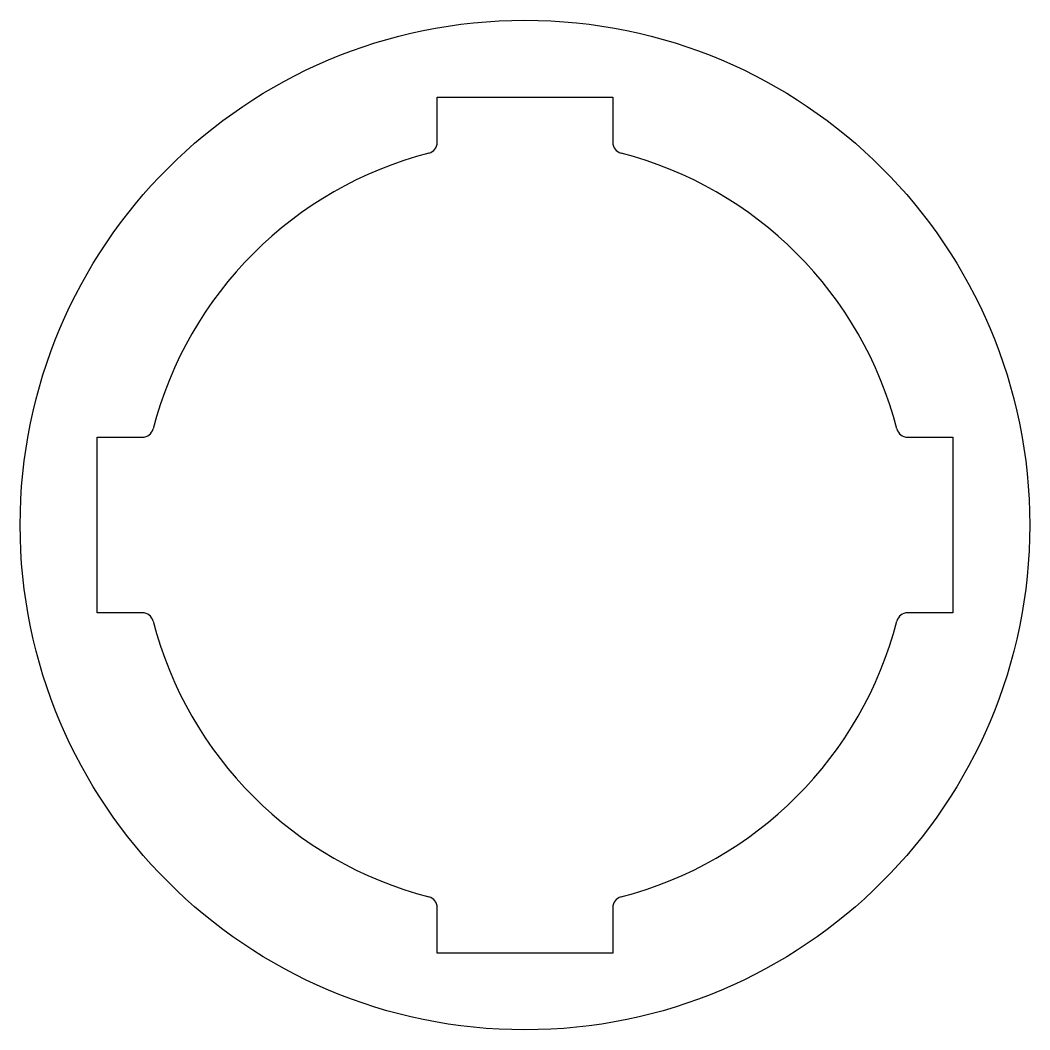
# Model space of a CAD drawing. Extents: x 2167.4 to 2213.4, y 1749.3 to 1795.3.
import ezdxf

# ---------------------------------------------------------------- set-up
doc = ezdxf.new("R2010")
doc.units = 0
doc.layers.get('0').update_dxf_attribs({"linetype": 'CONTINUOUS'})

msp = doc.modelspace()

# ---------------------------------------------------------------- linework, layer by layer
for p, q in [((2186.43, 1789.708), (2186.43, 1791.779)), ((2186.43, 1791.779), (2194.43, 1791.779)), ((2194.43, 1791.779), (2194.43, 1789.708)), ((2170.93, 1768.279), (2170.93, 1776.279)), ((2170.93, 1776.279), (2173.002, 1776.279)), ((2207.859, 1776.279), (2209.93, 1776.279)), ((2209.93, 1776.279), (2209.93, 1768.279)), ((2173.002, 1768.279), (2170.93, 1768.279)), ((2209.93, 1768.279), (2207.859, 1768.279)), ((2186.43, 1752.779), (2186.43, 1754.851)), ((2194.43, 1754.851), (2194.43, 1752.779)), ((2194.43, 1752.779), (2186.43, 1752.779))]:
    msp.add_line(p, q)
msp.add_circle((2190.43, 1772.279), 23)
for centre, radius, start, end in [((2185.93, 1789.708), 0.5, 284.4775, 0), ((2194.93, 1789.708), 0.5, 180, 255.5225), ((2190.43, 1772.279), 17.5, 104.4775, 165.5225), ((2190.43, 1772.279), 17.5, 14.4775, 75.5225), ((2173.002, 1776.779), 0.5, 270, 345.5225), ((2207.859, 1776.779), 0.5, 194.4775, 270), ((2173.002, 1767.779), 0.5, 14.4775, 90), ((2207.859, 1767.779), 0.5, 90, 165.5225), ((2190.43, 1772.279), 17.5, 194.4775, 255.5225), ((2190.43, 1772.279), 17.5, 284.4775, 345.5225), ((2185.93, 1754.851), 0.5, 0, 75.5225), ((2194.93, 1754.851), 0.5, 104.4775, 180)]:
    msp.add_arc(centre, radius, start, end)

doc.saveas('drawing.dxf')
